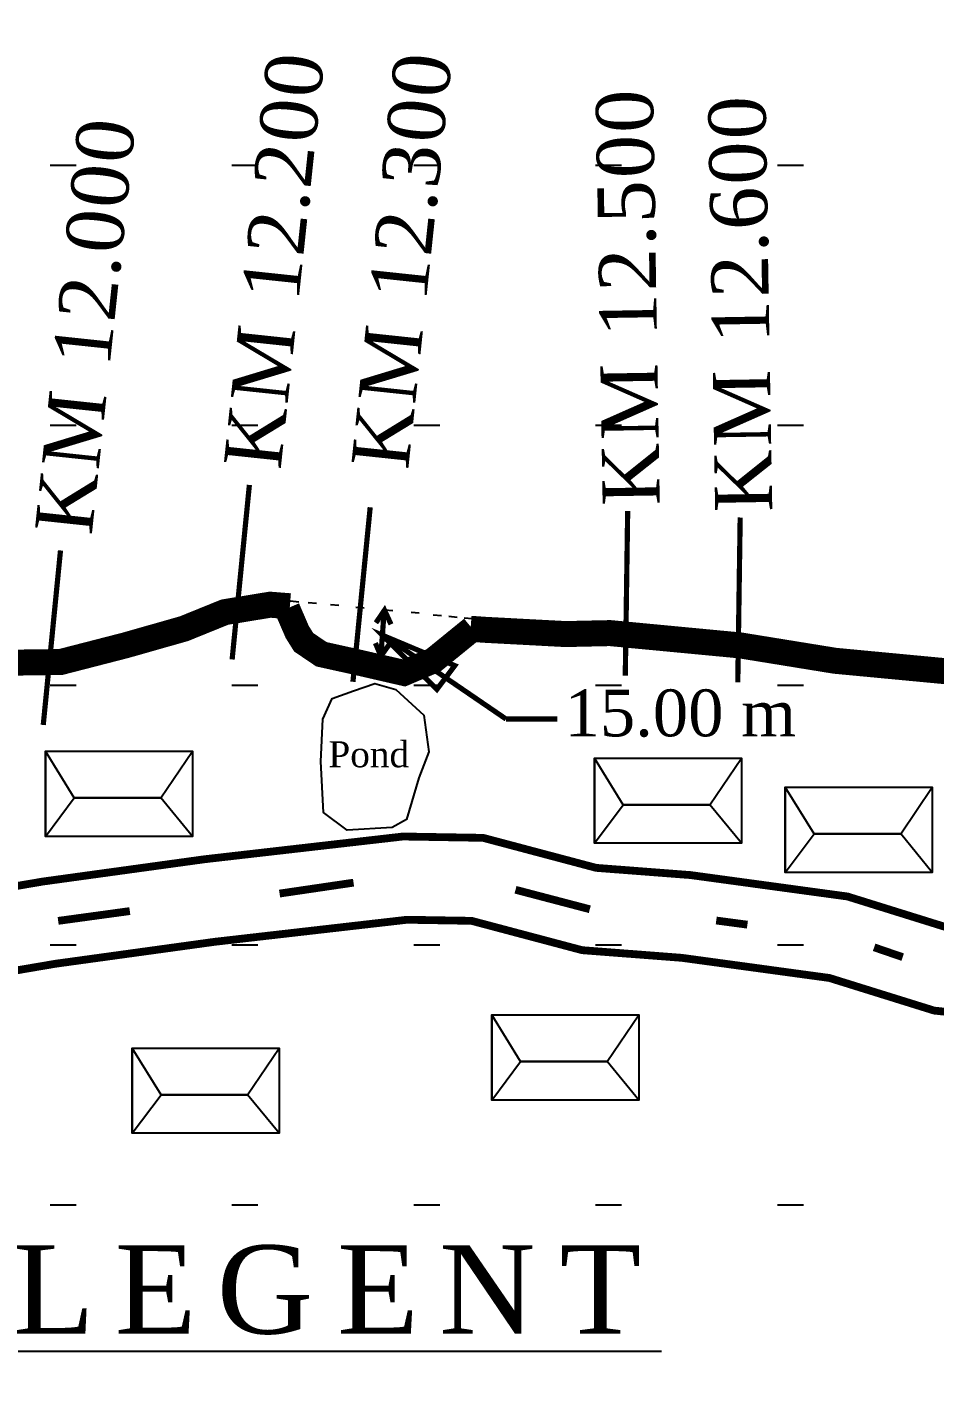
# Model space of a CAD drawing. Header units: inches. Extents: x -8940 to 26362, y -28010 to 990.
# Drawn here: x 4383.64 to 4397.34, y -7381.85 to -7361.16 of the extents above; entities that cross this region are included whole.
import ezdxf

# ---------------------------------------------------------------- set-up
doc = ezdxf.new("R2010")
doc.units = ezdxf.units.IN
doc.header["$MEASUREMENT"] = 0
doc.layers.add('Text', color=7, linetype='Continuous')
doc.styles.add('Text', font='times.ttf', dxfattribs={"height": 240})

msp = doc.modelspace()

# ---------------------------------------------------------------- hatches: boundary and pattern name
at = {"layer": 'Text', "lineweight": 25}
h = msp.add_hatch(dxfattribs=at)
h.set_pattern_fill('ACAD_ISO07W100', color=0, scale=0.784833, style=0)
h.set_pattern_definition([(0, (-582.442, -27753.198), (0, 3.9241642), [0.3924164, -2.35449854])])
h.paths.add_polyline_path([(4453.012436, -7368.509246), (4432.544063, -7360.765981), (4417.35118, -7356.454306), (4399.865945, -7352.632595), (4389.807755, -7348.417064), (4382.319111, -7347.246699), (4375.943644, -7343.680138), (4368.217405, -7333.076598), (4361.929936, -7322.334389), (4357.719224, -7314.672477), (4356.412451, -7309.03143), (4355.412858, -7306.651874), (4313.200953, -7306.651874), (4313.200953, -7400.608297), (4453.122434, -7400.608297)])
h.paths.add_polyline_path([(4387.774257, -7337.654416), (4394.795484, -7337.654416), (4394.795484, -7334.638043), (4387.774257, -7334.638043)], flags=25)

# ---------------------------------------------------------------- linework, layer by layer
at = {"layer": 'Text', "color": 0, "lineweight": 25, "const_width": 0.078483}
for points in [[(4386.732924, -7370.700494), (4386.99354, -7368.065787)], [(4388.557661, -7371.037972), (4388.818277, -7368.403266)], [(4392.671073, -7370.946119), (4392.707294, -7368.459325)], [(4394.370237, -7371.044223), (4394.406457, -7368.55743)], [(4383.880057, -7371.689384), (4384.140673, -7369.054677)], [(4389.030517, -7369.951047), (4389.132546, -7370.170801), (4389.034442, -7369.956566), (4388.904944, -7370.147256)], [(4389.030517, -7369.951047), (4388.979503, -7370.649549)], [(4388.979503, -7370.649549), (4389.112925, -7370.465113), (4388.979503, -7370.649549), (4388.897096, -7370.45334)], [(4389.003899, -7370.335501), (4390.096104, -7370.793753), (4389.824734, -7371.153619), (4389.003899, -7370.335501)], [(4389.006972, -7370.327767), (4390.8711, -7371.600917), (4390.8711, -7371.600917)], [(4390.8711, -7371.600917), (4391.644011, -7371.600917)]]:
    msp.add_lwpolyline(points, dxfattribs=at)
at = {"layer": 'Text', "color": 1, "const_width": 0.392416}
for points in [[(4371.419517, -7369.132331), (4373.293223, -7369.618644), (4374.081461, -7369.709193), (4375.423433, -7370.391444), (4377.724585, -7370.474645), (4378.397771, -7370.764925), (4379.466949, -7370.905443), (4381.728502, -7370.783414), (4383.462066, -7370.748285), (4384.144051, -7370.73904), (4385.120831, -7370.487588), (4386.005213, -7370.236135), (4386.6212, -7369.986531), (4387.307585, -7369.873747), (4387.605128, -7369.897521)], [(4387.56288, -7369.931427), (4387.715922, -7370.284601), (4387.814026, -7370.441568), (4388.08087, -7370.622079), (4388.594935, -7370.73588), (4389.328754, -7370.904619), (4389.772184, -7370.716259), (4390.360809, -7370.237511)], [(4390.334686, -7370.237574), (4390.545918, -7370.252775), (4391.769092, -7370.317487), (4392.442278, -7370.302696), (4394.413437, -7370.489437), (4395.839007, -7370.720551), (4398.421753, -7370.964608)]]:
    msp.add_lwpolyline(points, dxfattribs=at)
at = {"layer": 'Text'}
for points in [[(4387.613894, -7369.817626), (4387.739467, -7369.829398)], [(4387.880737, -7369.841171), (4388.00631, -7369.852943)], [(4388.218215, -7369.86864), (4388.343789, -7369.880412)], [(4388.602783, -7369.911806), (4388.728357, -7369.923578)], [(4389.034442, -7369.951047), (4389.160015, -7369.96282)], [(4389.434706, -7369.986365), (4389.56028, -7369.998137)], [(4389.76826, -7370.025606), (4389.893833, -7370.037379)], [(4390.007634, -7370.049151), (4390.133207, -7370.060924)], [(4390.23916, -7370.072696), (4390.364733, -7370.084469)], [(4388.073169, -7372.240361), (4388.104415, -7371.603121), (4388.245684, -7371.289187), (4388.567466, -7371.175387), (4388.889247, -7371.061586), (4389.203181, -7371.155766), (4389.62699, -7371.544258), (4389.705474, -7372.093641), (4389.551539, -7372.488116), (4389.366742, -7373.114899), (4389.151147, -7373.236927), (4388.469161, -7373.277604), (4388.112769, -7373.009511), (4388.073169, -7372.240361)], [(4385.654585, -7372.792142), (4386.13231, -7372.087102), (4386.13231, -7373.373547), (4385.654585, -7372.792142), (4384.348989, -7372.792142), (4383.912292, -7372.087102), (4383.912292, -7373.373547), (4384.348989, -7372.792142)], [(4393.946344, -7372.894171), (4394.424069, -7372.18913), (4394.424069, -7373.475575), (4393.946344, -7372.894171), (4392.640748, -7372.894171), (4392.204051, -7372.18913), (4392.204051, -7373.475575), (4392.640748, -7372.894171)], [(4396.830605, -7373.333677), (4397.30833, -7372.628636), (4397.30833, -7373.915081), (4396.830605, -7373.333677), (4395.525009, -7373.333677), (4395.088312, -7372.628636), (4395.088312, -7373.915081), (4395.525009, -7373.333677)], [(4392.396299, -7376.771245), (4392.874024, -7376.066204), (4392.874024, -7377.352649), (4392.396299, -7376.771245), (4391.090704, -7376.771245), (4390.654006, -7376.066204), (4390.654006, -7377.352649), (4391.090704, -7376.771245)], [(4386.965256, -7377.273538), (4387.442981, -7376.568497), (4387.442981, -7377.854942), (4386.965256, -7377.273538), (4385.65966, -7377.273538), (4385.222963, -7376.568497), (4385.222963, -7377.854942), (4385.65966, -7377.273538)]]:
    msp.add_lwpolyline(points, dxfattribs=at)
for points in [[(4383.912292, -7372.087102), (4386.13231, -7372.087102), (4386.13231, -7373.373547), (4383.912292, -7373.373547)], [(4392.204051, -7372.18913), (4394.424069, -7372.18913), (4394.424069, -7373.475575), (4392.204051, -7373.475575)], [(4395.088312, -7372.628636), (4397.30833, -7372.628636), (4397.30833, -7373.915081), (4395.088312, -7373.915081)], [(4390.654006, -7376.066204), (4392.874024, -7376.066204), (4392.874024, -7377.352649), (4390.654006, -7377.352649)], [(4385.222963, -7376.568497), (4387.442981, -7376.568497), (4387.442981, -7377.854942), (4385.222963, -7377.854942)]]:
    msp.add_lwpolyline(points, close=True, dxfattribs=at)
at = {"layer": 'Text', "color": 6}
for points in [[(4384.348989, -7372.792142), (4385.654585, -7372.792142)], [(4392.640748, -7372.894171), (4393.946344, -7372.894171)], [(4395.525009, -7373.333677), (4396.830605, -7373.333677)], [(4391.090704, -7376.771245), (4392.396299, -7376.771245)], [(4385.65966, -7377.273538), (4386.965256, -7377.273538)]]:
    msp.add_lwpolyline(points, dxfattribs=at)
at = {"layer": 'Text', "const_width": 0.117725}
for points in [[(4371.019125, -7374.590335), (4373.914265, -7375.010039), (4375.872224, -7375.226362), (4378.652966, -7374.943478), (4383.871257, -7374.054149), (4386.313206, -7373.717646), (4389.313944, -7373.373747), (4390.523918, -7373.394085), (4392.231083, -7373.84707), (4393.656653, -7373.956156), (4396.028203, -7374.279717), (4397.590171, -7374.765982), (4399.152138, -7374.924989), (4400.269715, -7374.924989), (4401.017699, -7375.050715), (4401.787683, -7375.2467), (4402.830462, -7376.206288), (4403.428849, -7378.582147), (4413.963812, -7400.608297)], [(4388.56698, -7374.070789), (4387.449404, -7374.235343)], [(4392.135306, -7374.472004), (4391.013329, -7374.178026)], [(4370.793315, -7375.826458), (4373.75519, -7376.255837), (4375.866758, -7376.489132), (4378.822186, -7376.188477), (4384.0625, -7375.295394), (4386.470426, -7374.96358), (4389.375142, -7374.630686), (4390.34979, -7374.647068), (4392.020391, -7375.090351), (4393.523755, -7375.20539), (4395.754814, -7375.509783), (4397.337425, -7376.002475), (4399.088387, -7376.180721), (4400.164914, -7376.180721), (4400.758306, -7376.280463), (4401.170676, -7376.385424), (4401.70431, -7376.876486), (4402.241824, -7379.01065), (4412.502481, -7400.554678)], [(4385.187851, -7374.499738), (4384.105474, -7374.647651)], [(4394.515656, -7374.704968), (4394.044866, -7374.642104)], [(4396.860807, -7375.194931), (4396.429616, -7375.047017)]]:
    msp.add_lwpolyline(points, dxfattribs=at)

# ---------------------------------------------------------------- texts
at = {"layer": 'Text', "char_height": 0.86331613, "attachment_point": 1, "style": 'Text'}
for s, insert, rotation in [('{\\T1.05;KM 12.200}', (4386.606032, -7367.755688), 83.9419434), ('{\\T1.05;KM 12.300}', (4388.532796, -7367.755688), 83.9419434), ('{\\T1.05;KM 12.500}', (4392.329676, -7368.385232), 90.9623001), ('{\\T1.05;KM 12.600}', (4394.028839, -7368.483336), 90.9623001), ('{\\T1.05;KM 12.000}', (4383.753164, -7368.744578), 83.9419434)]:
    msp.add_mtext(s, dxfattribs=dict(at, insert=insert, rotation=rotation))
at = {"layer": 'Text', "attachment_point": 1, "style": 'Text'}
for s, insert, char_height in [('15.00 m', (4391.754079, -7371.154726), 0.7063496), ('Pond', (4388.187013, -7371.935635), 0.3924164), ('{\\T1.25;\\LLEGENT}', (4383.424153, -7379.54477), 1.33421584)]:
    msp.add_mtext(s, dxfattribs=dict(at, insert=insert, char_height=char_height))

doc.saveas('drawing.dxf')
